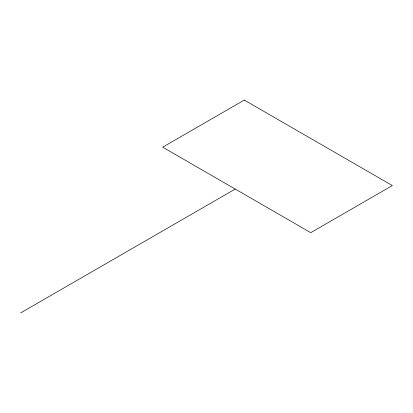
<?xml version="1.0" encoding="UTF-8"?>
<svg xmlns="http://www.w3.org/2000/svg" width="413" height="413" viewBox="0 0 413 413"><rect width="100%" height="100%" fill="white"/><g stroke="black" fill="none" stroke-linecap="round" stroke-linejoin="round"><path stroke-width="0.62" d="M20.65 312.925L235.209 189.056M244.274 100.075L162.681 147.183L310.757 232.669L392.35 185.561L244.274 100.075"/></g></svg>
